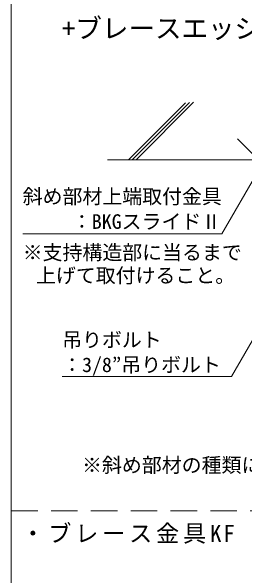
# Model space of a CAD drawing. Units: millimetres on the paper, with parts at other scales. Extents: x -195 to 195, y -140 to 138.
# Drawn here: x -48.87 to -31.29, y -42.35 to 0.2 of the extents above; entities that cross this region are included whole.
import ezdxf
from ezdxf.enums import TextEntityAlignment as Align

# ---------------------------------------------------------------- set-up
doc = ezdxf.new("R2010")
doc.units = ezdxf.units.MM
doc.linetypes.add('CHAIN1', pattern=[8, 5, -1, 1, -1])
doc.linetypes.add('DASHED2', pattern=[3, 2, -1])
for name, color, linetype, lineweight in [('4-0_中心線', 4, 'CHAIN1', 9), ('4-6_文字', 7, 'Continuous', 18), ('4-9_躯体他', 4, 'Continuous', 9), ('F-2_野縁受け', 3, 'Continuous', 18)]:
    doc.layers.add(name, color=color, linetype=linetype, lineweight=lineweight)
doc.styles.add('ＭＳ ゴシック', font='')
doc.styles.get('ＭＳ ゴシック').set_extended_font_data('MS Gothic')

msp = doc.modelspace()

# ---------------------------------------------------------------- linework, layer by layer
at = {"layer": '4-0_中心線'}
msp.add_line((-24.726, -16.533), (-31.835, -9.424), dxfattribs=at)
at = {"layer": '4-6_文字'}
for p, q in [((-29.788, -10.989), (-33.01, -16.569)), ((-33.01, -16.569), (-48.01, -16.569)), ((-29.788, -22.996), (-32.288, -27.326)), ((-32.288, -27.326), (-45.038, -27.326))]:
    msp.add_line(p, q, dxfattribs=at)
at = {"layer": '4-9_躯体他'}
for p, q in [((-35.743, -6.696), (-40.037, -10.989)), ((-35.453, -6.688), (-39.754, -10.989)), ((-35.135, -6.653), (-39.471, -10.989)), ((-7.79, -10.989), (-41.625, -10.989))]:
    msp.add_line(p, q, dxfattribs=at)
at = {"layer": 'F-2_野縁受け', "linetype": 'DASHED2'}
msp.add_line((-48.869, -37.463), (-1.619, -37.463), dxfattribs=at)
at = {"layer": 'F-2_野縁受け'}
msp.add_lwpolyline([(-48.869, 43.537), (-48.869, -118.463), (-1.619, -118.463)], dxfattribs=at)

# ---------------------------------------------------------------- texts
at = {"layer": '4-6_文字', "color": 3, "style": 'ＭＳ ゴシック'}
msp.add_text('+ブレースエッジボルト', height=1.466, dxfattribs=at).set_placement((-45.039, -2.26), align=Align.BOTTOM_LEFT)
at = {"layer": '4-6_文字', "style": 'ＭＳ ゴシック'}
for s, p in [('斜め部材上端取付金具', (-48.01, -14.635)), ('：BKGスライドⅡ', (-44.304, -16.53)), ('※支持構造部に当るまで', (-48.01, -18.857)), ('上げて取付けること。', (-47.01, -20.593)), ('吊りボルト', (-45.038, -25.445)), ('：3/8”吊りボルト', (-45.038, -27.326)), ('※斜め部材の種類により、ビスの固定位置が異なります', (-43.537, -34.887))]:
    msp.add_text(s, height=1.1, dxfattribs=at).set_placement(p, align=Align.BOTTOM_LEFT)
at = {"layer": '4-6_文字', "insert": (-48.119, -39.938), "char_height": 1.283, "attachment_point": 7, "style": 'ＭＳ ゴシック'}
msp.add_mtext('\\T1.16;・ブレース金具KF', dxfattribs=at)

doc.saveas('drawing.dxf')
